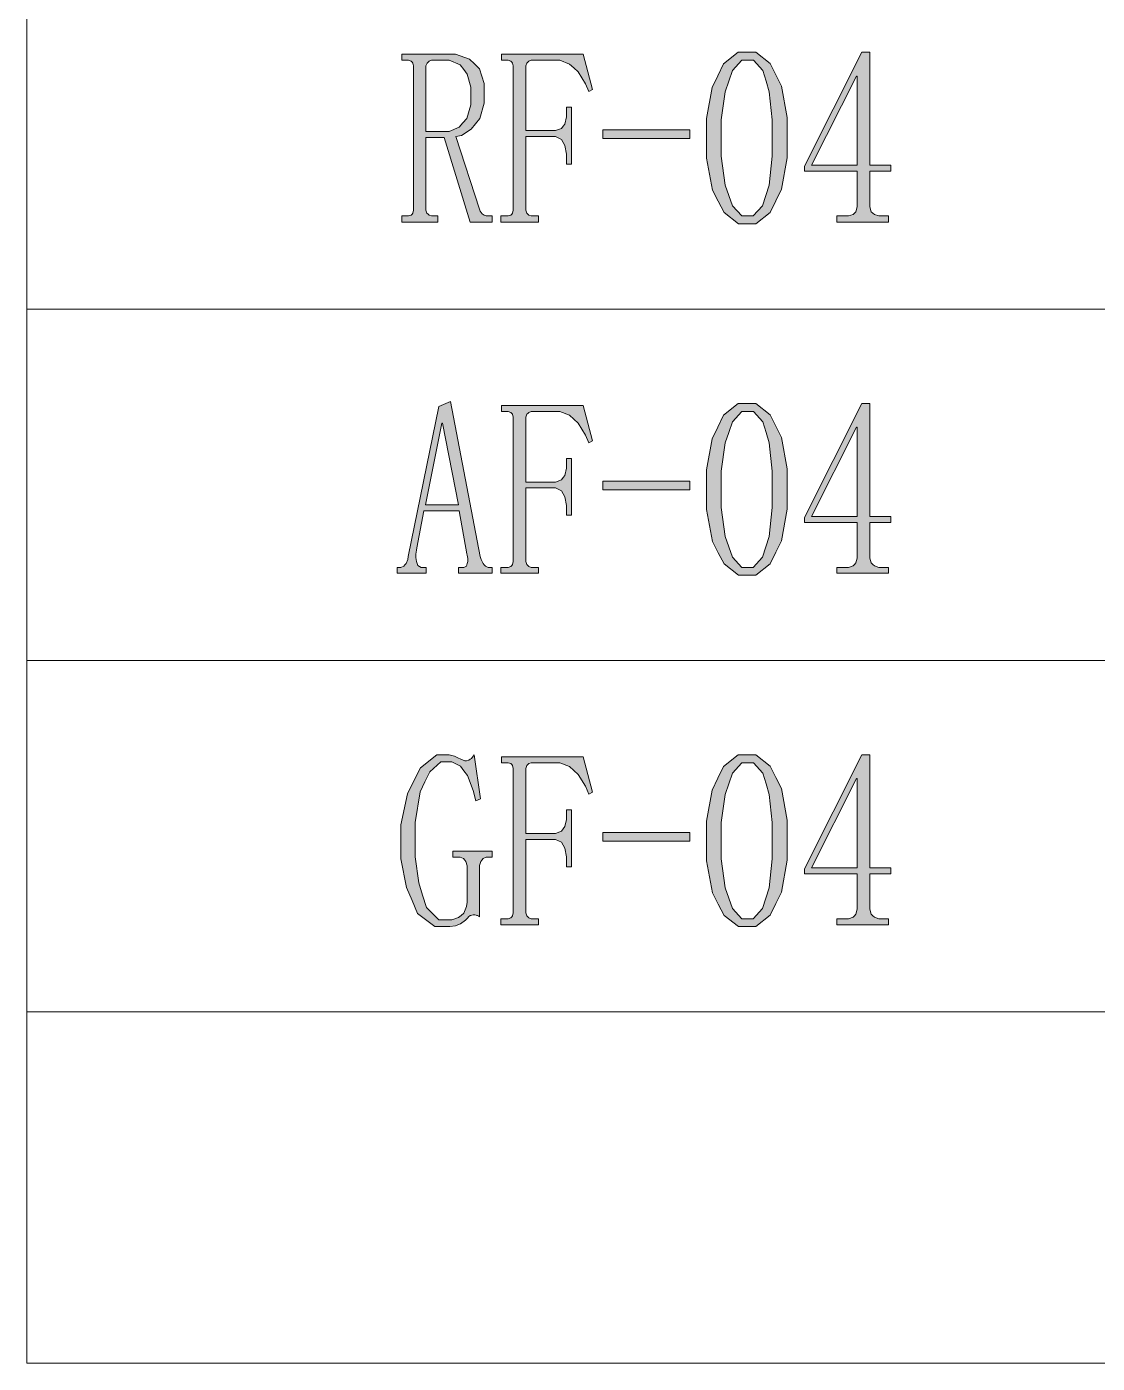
# Model space of a CAD drawing. Header units: millimetres. Extents: x 0 to 586, y 0 to 414.
# Drawn here: x 419.1 to 446.14, y 306.87 to 340.63 of the extents above; entities that cross this region are included whole.
import ezdxf

# ---------------------------------------------------------------- set-up
doc = ezdxf.new("R2010")
doc.units = ezdxf.units.MM

msp = doc.modelspace()

# ---------------------------------------------------------------- hatches: boundary and pattern name
h = msp.add_hatch(color=0)
h.paths.add_polyline_path([(430.653472, 338.948889), (430.653472, 338.701944), (430.544111, 338.317417), (430.43475, 338.179833), (430.325389, 338.045778), (430.078444, 337.8835), (429.937333, 337.858806), (430.533528, 336.024361), (430.554694, 335.974972), (430.600556, 335.904417), (430.62525, 335.886778), (430.649944, 335.869139), (430.702861, 335.8515), (430.734611, 335.8515), (430.851028, 335.8515), (430.851028, 335.699806), (430.297167, 335.699806), (429.641, 337.834111), (429.182389, 337.834111), (429.182389, 336.049056), (429.182389, 335.999667), (429.207083, 335.925583), (429.235306, 335.900889), (429.26, 335.876194), (429.3235, 335.8515), (429.362306, 335.8515), (429.48225, 335.8515), (429.48225, 335.699806), (428.572083, 335.699806), (428.572083, 335.8515), (428.6885, 335.8515), (428.737889, 335.8515), (428.808444, 335.876194), (428.829611, 335.900889), (428.84725, 335.925583), (428.868417, 335.999667), (428.868417, 336.049056), (428.868417, 339.590944), (428.868417, 339.640333), (428.84725, 339.714417), (428.829611, 339.739111), (428.808444, 339.763806), (428.737889, 339.7885), (428.6885, 339.7885), (428.572083, 339.7885), (428.572083, 339.940194), (429.700972, 339.940194), (429.930278, 339.940194), (430.283056, 339.816722), (430.406528, 339.69325), (430.53, 339.569778), (430.653472, 339.195833)])
h.paths.add_polyline_path([(429.182389, 337.982278), (429.619833, 337.982278), (429.771528, 337.982278), (430.018472, 338.095167), (430.11725, 338.208056), (430.216028, 338.317417), (430.314806, 338.663139), (430.314806, 338.8995), (430.314806, 339.107639), (430.226611, 339.435722), (430.138417, 339.555667), (430.046694, 339.672083), (429.771528, 339.7885), (429.581028, 339.7885), (429.362306, 339.7885), (429.3235, 339.7885), (429.26, 339.763806), (429.235306, 339.739111), (429.210611, 339.714417), (429.182389, 339.640333), (429.182389, 339.590944)])
h = msp.add_hatch(color=0)
h.dxf.hatch_style = 2
h.paths.add_polyline_path([(432.02225, 335.8515), (432.02225, 335.699806), (431.06975, 335.699806), (431.06975, 335.8515), (431.210861, 335.8515), (431.26025, 335.8515), (431.327278, 335.876194), (431.348444, 335.900889), (431.369611, 335.925583), (431.38725, 335.999667), (431.38725, 336.049056), (431.38725, 339.590944), (431.38725, 339.640333), (431.369611, 339.714417), (431.348444, 339.739111), (431.327278, 339.763806), (431.26025, 339.7885), (431.210861, 339.7885), (431.090917, 339.7885), (431.090917, 339.940194), (433.151139, 339.940194), (433.391028, 339.044139), (433.29225, 338.99475), (433.211111, 339.192306), (433.024139, 339.492167), (432.914778, 339.590944), (432.805417, 339.689722), (432.565528, 339.7885), (432.438528, 339.7885), (431.881139, 339.7885), (431.842333, 339.7885), (431.778833, 339.763806), (431.754139, 339.739111), (431.729444, 339.714417), (431.70475, 339.640333), (431.70475, 339.590944), (431.70475, 338.006972), (432.357389, 338.006972), (432.456167, 338.006972), (432.600806, 338.063417), (432.643139, 338.116333), (432.689, 338.172778), (432.734861, 338.352694), (432.734861, 338.476167), (432.734861, 338.599639), (432.854806, 338.599639), (432.854806, 337.163833), (432.734861, 337.163833), (432.734861, 337.262611), (432.734861, 337.410778), (432.689, 337.633028), (432.643139, 337.707111), (432.600806, 337.781194), (432.456167, 337.855278), (432.357389, 337.855278), (431.70475, 337.855278), (431.70475, 336.049056), (431.70475, 335.999667), (431.729444, 335.925583), (431.754139, 335.900889), (431.778833, 335.876194), (431.842333, 335.8515), (431.881139, 335.8515)])
h = msp.add_hatch(color=0)
h.paths.add_polyline_path([(437.296278, 335.650417), (437.077556, 335.650417), (436.710667, 335.936167), (436.5625, 336.221917), (436.414333, 336.504139), (436.266167, 337.312), (436.266167, 337.830583), (436.266167, 338.313889), (436.407278, 339.097056), (436.551917, 339.393389), (436.696556, 339.69325), (437.066972, 339.989583), (437.296278, 339.989583), (437.511472, 339.989583), (437.874833, 339.703833), (438.019472, 339.418083), (438.160583, 339.132333), (438.305222, 338.338583), (438.305222, 337.830583), (438.305222, 337.322583), (438.160583, 336.525306), (438.019472, 336.2325), (437.874833, 335.943222), (437.511472, 335.650417)])
h.paths.add_polyline_path([(437.296278, 339.7885), (437.155167, 339.7885), (436.922333, 339.523917), (436.830611, 339.255806), (436.735361, 338.991222), (436.640111, 338.278611), (436.640111, 337.830583), (436.640111, 337.361389), (436.735361, 336.631139), (436.830611, 336.370083), (436.922333, 336.109028), (437.155167, 335.8515), (437.296278, 335.8515), (437.444444, 335.8515), (437.677278, 336.109028), (437.761944, 336.370083), (437.846611, 336.631139), (437.92775, 337.361389), (437.92775, 337.830583), (437.92775, 338.278611), (437.850139, 338.991222), (437.772528, 339.255806), (437.691389, 339.523917), (437.455028, 339.7885)])
h = msp.add_hatch(color=0)
h.paths.add_polyline_path([(440.390139, 336.169), (440.390139, 336.084333), (440.428944, 335.960861), (440.46775, 335.925583), (440.506556, 335.886778), (440.615917, 335.8515), (440.686472, 335.8515), (440.866389, 335.8515), (440.866389, 335.699806), (439.557583, 335.699806), (439.557583, 335.8515), (439.776306, 335.8515), (439.853917, 335.8515), (439.970333, 335.886778), (440.005611, 335.925583), (440.037361, 335.960861), (440.072639, 336.084333), (440.072639, 336.169), (440.072639, 336.983917), (438.742667, 336.983917), (438.742667, 337.110917), (440.192583, 339.989583), (440.390139, 339.989583), (440.390139, 337.135611), (440.922833, 337.135611), (440.922833, 336.983917), (440.390139, 336.983917)])
h.paths.add_polyline_path([(440.055, 339.386333), (438.919056, 337.135611), (440.072639, 337.135611), (440.072639, 339.386333)])
h = msp.add_hatch(color=0)
h.dxf.hatch_style = 2
h.paths.add_polyline_path([(433.648556, 337.805889), (433.648556, 338.028139), (435.849889, 338.028139), (435.849889, 337.805889)])
h = msp.add_hatch(color=0)
h.paths.add_polyline_path([(430.018472, 328.407889), (429.125944, 328.407889), (428.949556, 327.4695), (428.938972, 327.409528), (428.928389, 327.31075), (428.928389, 327.271944), (428.928389, 327.222556), (428.9425, 327.123778), (428.960139, 327.074389), (428.97425, 327.025), (429.058917, 326.975611), (429.125944, 326.975611), (429.185917, 326.975611), (429.185917, 326.827444), (428.452139, 326.827444), (428.452139, 326.975611), (428.512111, 326.975611), (428.550917, 326.975611), (428.621472, 327.007361), (428.649694, 327.039111), (428.681444, 327.070861), (428.72025, 327.173167), (428.730833, 327.24725), (429.503417, 331.039611), (429.79975, 331.163083), (430.554694, 327.250778), (430.575861, 327.173167), (430.62525, 327.070861), (430.653472, 327.039111), (430.685222, 327.007361), (430.75225, 326.975611), (430.791056, 326.975611), (430.851028, 326.975611), (430.851028, 326.827444), (430.000833, 326.827444), (430.000833, 326.975611), (430.078444, 326.975611), (430.138417, 326.975611), (430.208972, 327.007361), (430.216028, 327.039111), (430.226611, 327.070861), (430.237194, 327.123778), (430.237194, 327.148472), (430.237194, 327.197861), (430.226611, 327.286056), (430.216028, 327.321333)])
h.paths.add_polyline_path([(429.602194, 330.619806), (429.584556, 330.619806), (429.168278, 328.559583), (430.000833, 328.559583)])
h = msp.add_hatch(color=0)
h.dxf.hatch_style = 2
h.paths.add_polyline_path([(432.02225, 326.975611), (432.02225, 326.827444), (431.06975, 326.827444), (431.06975, 326.975611), (431.210861, 326.975611), (431.26025, 326.975611), (431.327278, 327.000306), (431.348444, 327.025), (431.369611, 327.049694), (431.38725, 327.123778), (431.38725, 327.173167), (431.38725, 330.718583), (431.38725, 330.767972), (431.369611, 330.842056), (431.348444, 330.86675), (431.327278, 330.891444), (431.26025, 330.916139), (431.210861, 330.916139), (431.090917, 330.916139), (431.090917, 331.067833), (433.151139, 331.067833), (433.391028, 330.171778), (433.29225, 330.122389), (433.211111, 330.319944), (433.024139, 330.619806), (432.914778, 330.718583), (432.805417, 330.817361), (432.565528, 330.916139), (432.438528, 330.916139), (431.881139, 330.916139), (431.842333, 330.916139), (431.778833, 330.891444), (431.754139, 330.86675), (431.729444, 330.842056), (431.70475, 330.767972), (431.70475, 330.718583), (431.70475, 329.131083), (432.357389, 329.131083), (432.456167, 329.131083), (432.600806, 329.187528), (432.643139, 329.243972), (432.689, 329.300417), (432.734861, 329.480333), (432.734861, 329.603806), (432.734861, 329.727278), (432.854806, 329.727278), (432.854806, 328.291472), (432.734861, 328.291472), (432.734861, 328.39025), (432.734861, 328.538417), (432.689, 328.760667), (432.643139, 328.83475), (432.600806, 328.908833), (432.456167, 328.982917), (432.357389, 328.982917), (431.70475, 328.982917), (431.70475, 327.173167), (431.70475, 327.123778), (431.729444, 327.049694), (431.754139, 327.025), (431.778833, 327.000306), (431.842333, 326.975611), (431.881139, 326.975611)])
h = msp.add_hatch(color=0)
h.paths.add_polyline_path([(437.296278, 326.778056), (437.077556, 326.778056), (436.710667, 327.063806), (436.5625, 327.346028), (436.414333, 327.631778), (436.266167, 328.439639), (436.266167, 328.958222), (436.266167, 329.441528), (436.407278, 330.224694), (436.551917, 330.521028), (436.696556, 330.817361), (437.066972, 331.117222), (437.296278, 331.117222), (437.511472, 331.117222), (437.874833, 330.831472), (438.019472, 330.545722), (438.160583, 330.259972), (438.305222, 329.466222), (438.305222, 328.958222), (438.305222, 328.450222), (438.160583, 327.649417), (438.019472, 327.360139), (437.874833, 327.067333), (437.511472, 326.778056)])
h.paths.add_polyline_path([(437.296278, 330.916139), (437.155167, 330.916139), (436.922333, 330.651556), (436.830611, 330.383444), (436.735361, 330.118861), (436.640111, 329.40625), (436.640111, 328.958222), (436.640111, 328.489028), (436.735361, 327.758778), (436.830611, 327.497722), (436.922333, 327.236667), (437.155167, 326.975611), (437.296278, 326.975611), (437.444444, 326.975611), (437.677278, 327.236667), (437.761944, 327.497722), (437.846611, 327.758778), (437.92775, 328.489028), (437.92775, 328.958222), (437.92775, 329.40625), (437.850139, 330.118861), (437.772528, 330.383444), (437.691389, 330.651556), (437.455028, 330.916139)])
h = msp.add_hatch(color=0)
h.paths.add_polyline_path([(440.390139, 327.296639), (440.390139, 327.211972), (440.428944, 327.0885), (440.46775, 327.049694), (440.506556, 327.014417), (440.615917, 326.975611), (440.686472, 326.975611), (440.866389, 326.975611), (440.866389, 326.827444), (439.557583, 326.827444), (439.557583, 326.975611), (439.776306, 326.975611), (439.853917, 326.975611), (439.970333, 327.014417), (440.005611, 327.049694), (440.037361, 327.0885), (440.072639, 327.211972), (440.072639, 327.296639), (440.072639, 328.111556), (438.742667, 328.111556), (438.742667, 328.235028), (440.192583, 331.117222), (440.390139, 331.117222), (440.390139, 328.26325), (440.922833, 328.26325), (440.922833, 328.111556), (440.390139, 328.111556)])
h.paths.add_polyline_path([(440.055, 330.513972), (438.919056, 328.26325), (440.072639, 328.26325), (440.072639, 330.513972)])
h = msp.add_hatch(color=0)
h.dxf.hatch_style = 2
h.paths.add_polyline_path([(433.648556, 328.933528), (433.648556, 329.155778), (435.849889, 329.155778), (435.849889, 328.933528)])
h = msp.add_hatch(color=0)
h.dxf.hatch_style = 2
h.paths.add_polyline_path([(429.7045, 322.068472), (429.556333, 322.068472), (429.281167, 321.814472), (429.157694, 321.560472), (429.034222, 321.306472), (428.91075, 320.530361), (428.91075, 320.011778), (428.91075, 319.662528), (429.006, 319.006361), (429.097722, 318.695917), (429.192972, 318.385472), (429.506944, 318.075028), (429.725667, 318.075028), (429.835028, 318.075028), (430.007889, 318.131472), (430.071389, 318.187917), (430.134889, 318.244361), (430.208972, 318.410167), (430.219556, 318.523056), (430.219556, 319.362667), (430.219556, 319.43675), (430.191333, 319.549639), (430.159583, 319.584917), (430.131361, 319.623722), (430.043167, 319.659), (429.983194, 319.659), (429.86325, 319.659), (429.86325, 319.810694), (430.854556, 319.810694), (430.854556, 319.659), (430.755778, 319.659), (430.706389, 319.659), (430.62525, 319.623722), (430.597028, 319.584917), (430.565278, 319.549639), (430.537056, 319.450861), (430.537056, 319.387361), (430.537056, 318.152639), (430.515889, 318.163222), (430.480611, 318.184389), (430.4665, 318.187917), (430.452389, 318.194972), (430.417111, 318.202028), (430.395944, 318.202028), (430.378306, 318.202028), (430.3395, 318.194972), (430.318333, 318.187917), (430.297167, 318.180861), (430.258361, 318.152639), (430.237194, 318.127944), (430.18075, 318.064444), (430.05375, 317.97625), (429.99025, 317.951556), (429.92675, 317.926861), (429.782111, 317.902167), (429.7045, 317.902167), (429.404639, 317.902167), (428.967194, 318.233778), (428.829611, 318.561861), (428.692028, 318.889944), (428.550917, 319.613139), (428.550917, 320.011778), (428.550917, 320.470389), (428.716722, 321.257083), (428.879, 321.585167), (429.044806, 321.91325), (429.454028, 322.241333), (429.7045, 322.241333), (429.764472, 322.241333), (429.902056, 322.206056), (429.983194, 322.16725), (430.060806, 322.128444), (430.159583, 322.093167), (430.18075, 322.093167), (430.208972, 322.093167), (430.268944, 322.110806), (430.300694, 322.128444), (430.328917, 322.149611), (430.378306, 322.206056), (430.399472, 322.241333), (430.558222, 321.130083), (430.438278, 321.080694), (430.378306, 321.34175), (430.230139, 321.715694), (430.141944, 321.835639), (430.050222, 321.952056), (429.835028, 322.068472)])
h = msp.add_hatch(color=0)
h.dxf.hatch_style = 2
h.paths.add_polyline_path([(432.02225, 318.10325), (432.02225, 317.951556), (431.06975, 317.951556), (431.06975, 318.10325), (431.210861, 318.10325), (431.26025, 318.10325), (431.327278, 318.127944), (431.348444, 318.152639), (431.369611, 318.177333), (431.38725, 318.251417), (431.38725, 318.300806), (431.38725, 321.846222), (431.38725, 321.895611), (431.369611, 321.969694), (431.348444, 321.994389), (431.327278, 322.019083), (431.26025, 322.043778), (431.210861, 322.043778), (431.090917, 322.043778), (431.090917, 322.195472), (433.151139, 322.195472), (433.391028, 321.299417), (433.29225, 321.250028), (433.211111, 321.447583), (433.024139, 321.743917), (432.914778, 321.846222), (432.805417, 321.945), (432.565528, 322.043778), (432.438528, 322.043778), (431.881139, 322.043778), (431.842333, 322.043778), (431.778833, 322.019083), (431.754139, 321.994389), (431.729444, 321.969694), (431.70475, 321.895611), (431.70475, 321.846222), (431.70475, 320.258722), (432.357389, 320.258722), (432.456167, 320.258722), (432.600806, 320.315167), (432.643139, 320.371611), (432.689, 320.428056), (432.734861, 320.607972), (432.734861, 320.731444), (432.734861, 320.854917), (432.854806, 320.854917), (432.854806, 319.415583), (432.734861, 319.415583), (432.734861, 319.514361), (432.734861, 319.662528), (432.689, 319.884778), (432.643139, 319.958861), (432.600806, 320.032944), (432.456167, 320.107028), (432.357389, 320.107028), (431.70475, 320.107028), (431.70475, 318.300806), (431.70475, 318.251417), (431.729444, 318.177333), (431.754139, 318.152639), (431.778833, 318.127944), (431.842333, 318.10325), (431.881139, 318.10325)])
h = msp.add_hatch(color=0)
h.paths.add_polyline_path([(437.296278, 317.902167), (437.077556, 317.902167), (436.710667, 318.187917), (436.5625, 318.473667), (436.414333, 318.759417), (436.266167, 319.56375), (436.266167, 320.085861), (436.266167, 320.569167), (436.407278, 321.348806), (436.551917, 321.648667), (436.696556, 321.945), (437.066972, 322.241333), (437.296278, 322.241333), (437.511472, 322.241333), (437.874833, 321.959111), (438.019472, 321.673361), (438.160583, 321.387611), (438.305222, 320.593861), (438.305222, 320.085861), (438.305222, 319.577861), (438.160583, 318.777056), (438.019472, 318.487778), (437.874833, 318.194972), (437.511472, 317.902167)])
h.paths.add_polyline_path([(437.296278, 322.043778), (437.155167, 322.043778), (436.922333, 321.775667), (436.830611, 321.511083), (436.735361, 321.242972), (436.640111, 320.530361), (436.640111, 320.085861), (436.640111, 319.613139), (436.735361, 318.882889), (436.830611, 318.625361), (436.922333, 318.364306), (437.155167, 318.10325), (437.296278, 318.10325), (437.444444, 318.10325), (437.677278, 318.364306), (437.761944, 318.625361), (437.846611, 318.882889), (437.92775, 319.613139), (437.92775, 320.085861), (437.92775, 320.530361), (437.850139, 321.242972), (437.772528, 321.511083), (437.691389, 321.775667), (437.455028, 322.043778)])
h = msp.add_hatch(color=0)
h.paths.add_polyline_path([(440.390139, 318.424278), (440.390139, 318.339611), (440.428944, 318.216139), (440.46775, 318.177333), (440.506556, 318.142056), (440.615917, 318.10325), (440.686472, 318.10325), (440.866389, 318.10325), (440.866389, 317.951556), (439.557583, 317.951556), (439.557583, 318.10325), (439.776306, 318.10325), (439.853917, 318.10325), (439.970333, 318.142056), (440.005611, 318.177333), (440.037361, 318.216139), (440.072639, 318.339611), (440.072639, 318.424278), (440.072639, 319.239194), (438.742667, 319.239194), (438.742667, 319.362667), (440.192583, 322.241333), (440.390139, 322.241333), (440.390139, 319.390889), (440.922833, 319.390889), (440.922833, 319.239194), (440.390139, 319.239194)])
h.paths.add_polyline_path([(440.055, 321.641611), (438.919056, 319.390889), (440.072639, 319.390889), (440.072639, 321.641611)])
h = msp.add_hatch(color=0)
h.dxf.hatch_style = 2
h.paths.add_polyline_path([(433.648556, 320.061167), (433.648556, 320.283417), (435.849889, 320.283417), (435.849889, 320.061167)])

# ---------------------------------------------------------------- linework, layer by layer
at = {"color": 0, "lineweight": 0}
for points in [[(419.1, 368.987917), (419.1, 306.874333)], [(419.1, 333.494944), (524.164278, 333.494944)], [(419.1, 324.622583), (524.164278, 324.622583)], [(419.1, 315.746694), (524.164278, 315.746694)], [(419.1, 306.874333), (524.164278, 306.874333)]]:
    msp.add_lwpolyline(points, dxfattribs=at)
for points in [[(430.653472, 338.948889), (430.653472, 338.701944), (430.544111, 338.317417), (430.43475, 338.179833), (430.325389, 338.045778), (430.078444, 337.8835), (429.937333, 337.858806), (430.533528, 336.024361), (430.554694, 335.974972), (430.600556, 335.904417), (430.62525, 335.886778), (430.649944, 335.869139), (430.702861, 335.8515), (430.734611, 335.8515), (430.851028, 335.8515), (430.851028, 335.699806), (430.297167, 335.699806), (429.641, 337.834111), (429.182389, 337.834111), (429.182389, 336.049056), (429.182389, 335.999667), (429.207083, 335.925583), (429.235306, 335.900889), (429.26, 335.876194), (429.3235, 335.8515), (429.362306, 335.8515), (429.48225, 335.8515), (429.48225, 335.699806), (428.572083, 335.699806), (428.572083, 335.8515), (428.6885, 335.8515), (428.737889, 335.8515), (428.808444, 335.876194), (428.829611, 335.900889), (428.84725, 335.925583), (428.868417, 335.999667), (428.868417, 336.049056), (428.868417, 339.590944), (428.868417, 339.640333), (428.84725, 339.714417), (428.829611, 339.739111), (428.808444, 339.763806), (428.737889, 339.7885), (428.6885, 339.7885), (428.572083, 339.7885), (428.572083, 339.940194), (429.700972, 339.940194), (429.930278, 339.940194), (430.283056, 339.816722), (430.406528, 339.69325), (430.53, 339.569778), (430.653472, 339.195833)], [(432.02225, 335.8515), (432.02225, 335.699806), (431.06975, 335.699806), (431.06975, 335.8515), (431.210861, 335.8515), (431.26025, 335.8515), (431.327278, 335.876194), (431.348444, 335.900889), (431.369611, 335.925583), (431.38725, 335.999667), (431.38725, 336.049056), (431.38725, 339.590944), (431.38725, 339.640333), (431.369611, 339.714417), (431.348444, 339.739111), (431.327278, 339.763806), (431.26025, 339.7885), (431.210861, 339.7885), (431.090917, 339.7885), (431.090917, 339.940194), (433.151139, 339.940194), (433.391028, 339.044139), (433.29225, 338.99475), (433.211111, 339.192306), (433.024139, 339.492167), (432.914778, 339.590944), (432.805417, 339.689722), (432.565528, 339.7885), (432.438528, 339.7885), (431.881139, 339.7885), (431.842333, 339.7885), (431.778833, 339.763806), (431.754139, 339.739111), (431.729444, 339.714417), (431.70475, 339.640333), (431.70475, 339.590944), (431.70475, 338.006972), (432.357389, 338.006972), (432.456167, 338.006972), (432.600806, 338.063417), (432.643139, 338.116333), (432.689, 338.172778), (432.734861, 338.352694), (432.734861, 338.476167), (432.734861, 338.599639), (432.854806, 338.599639), (432.854806, 337.163833), (432.734861, 337.163833), (432.734861, 337.262611), (432.734861, 337.410778), (432.689, 337.633028), (432.643139, 337.707111), (432.600806, 337.781194), (432.456167, 337.855278), (432.357389, 337.855278), (431.70475, 337.855278), (431.70475, 336.049056), (431.70475, 335.999667), (431.729444, 335.925583), (431.754139, 335.900889), (431.778833, 335.876194), (431.842333, 335.8515), (431.881139, 335.8515)], [(437.296278, 335.650417), (437.077556, 335.650417), (436.710667, 335.936167), (436.5625, 336.221917), (436.414333, 336.504139), (436.266167, 337.312), (436.266167, 337.830583), (436.266167, 338.313889), (436.407278, 339.097056), (436.551917, 339.393389), (436.696556, 339.69325), (437.066972, 339.989583), (437.296278, 339.989583), (437.511472, 339.989583), (437.874833, 339.703833), (438.019472, 339.418083), (438.160583, 339.132333), (438.305222, 338.338583), (438.305222, 337.830583), (438.305222, 337.322583), (438.160583, 336.525306), (438.019472, 336.2325), (437.874833, 335.943222), (437.511472, 335.650417)], [(440.390139, 336.169), (440.390139, 336.084333), (440.428944, 335.960861), (440.46775, 335.925583), (440.506556, 335.886778), (440.615917, 335.8515), (440.686472, 335.8515), (440.866389, 335.8515), (440.866389, 335.699806), (439.557583, 335.699806), (439.557583, 335.8515), (439.776306, 335.8515), (439.853917, 335.8515), (439.970333, 335.886778), (440.005611, 335.925583), (440.037361, 335.960861), (440.072639, 336.084333), (440.072639, 336.169), (440.072639, 336.983917), (438.742667, 336.983917), (438.742667, 337.110917), (440.192583, 339.989583), (440.390139, 339.989583), (440.390139, 337.135611), (440.922833, 337.135611), (440.922833, 336.983917), (440.390139, 336.983917)], [(429.182389, 337.982278), (429.619833, 337.982278), (429.771528, 337.982278), (430.018472, 338.095167), (430.11725, 338.208056), (430.216028, 338.317417), (430.314806, 338.663139), (430.314806, 338.8995), (430.314806, 339.107639), (430.226611, 339.435722), (430.138417, 339.555667), (430.046694, 339.672083), (429.771528, 339.7885), (429.581028, 339.7885), (429.362306, 339.7885), (429.3235, 339.7885), (429.26, 339.763806), (429.235306, 339.739111), (429.210611, 339.714417), (429.182389, 339.640333), (429.182389, 339.590944)], [(437.296278, 339.7885), (437.155167, 339.7885), (436.922333, 339.523917), (436.830611, 339.255806), (436.735361, 338.991222), (436.640111, 338.278611), (436.640111, 337.830583), (436.640111, 337.361389), (436.735361, 336.631139), (436.830611, 336.370083), (436.922333, 336.109028), (437.155167, 335.8515), (437.296278, 335.8515), (437.444444, 335.8515), (437.677278, 336.109028), (437.761944, 336.370083), (437.846611, 336.631139), (437.92775, 337.361389), (437.92775, 337.830583), (437.92775, 338.278611), (437.850139, 338.991222), (437.772528, 339.255806), (437.691389, 339.523917), (437.455028, 339.7885)], [(440.055, 339.386333), (438.919056, 337.135611), (440.072639, 337.135611), (440.072639, 339.386333)], [(433.648556, 337.805889), (433.648556, 338.028139), (435.849889, 338.028139), (435.849889, 337.805889)], [(430.018472, 328.407889), (429.125944, 328.407889), (428.949556, 327.4695), (428.938972, 327.409528), (428.928389, 327.31075), (428.928389, 327.271944), (428.928389, 327.222556), (428.9425, 327.123778), (428.960139, 327.074389), (428.97425, 327.025), (429.058917, 326.975611), (429.125944, 326.975611), (429.185917, 326.975611), (429.185917, 326.827444), (428.452139, 326.827444), (428.452139, 326.975611), (428.512111, 326.975611), (428.550917, 326.975611), (428.621472, 327.007361), (428.649694, 327.039111), (428.681444, 327.070861), (428.72025, 327.173167), (428.730833, 327.24725), (429.503417, 331.039611), (429.79975, 331.163083), (430.554694, 327.250778), (430.575861, 327.173167), (430.62525, 327.070861), (430.653472, 327.039111), (430.685222, 327.007361), (430.75225, 326.975611), (430.791056, 326.975611), (430.851028, 326.975611), (430.851028, 326.827444), (430.000833, 326.827444), (430.000833, 326.975611), (430.078444, 326.975611), (430.138417, 326.975611), (430.208972, 327.007361), (430.216028, 327.039111), (430.226611, 327.070861), (430.237194, 327.123778), (430.237194, 327.148472), (430.237194, 327.197861), (430.226611, 327.286056), (430.216028, 327.321333)], [(432.02225, 326.975611), (432.02225, 326.827444), (431.06975, 326.827444), (431.06975, 326.975611), (431.210861, 326.975611), (431.26025, 326.975611), (431.327278, 327.000306), (431.348444, 327.025), (431.369611, 327.049694), (431.38725, 327.123778), (431.38725, 327.173167), (431.38725, 330.718583), (431.38725, 330.767972), (431.369611, 330.842056), (431.348444, 330.86675), (431.327278, 330.891444), (431.26025, 330.916139), (431.210861, 330.916139), (431.090917, 330.916139), (431.090917, 331.067833), (433.151139, 331.067833), (433.391028, 330.171778), (433.29225, 330.122389), (433.211111, 330.319944), (433.024139, 330.619806), (432.914778, 330.718583), (432.805417, 330.817361), (432.565528, 330.916139), (432.438528, 330.916139), (431.881139, 330.916139), (431.842333, 330.916139), (431.778833, 330.891444), (431.754139, 330.86675), (431.729444, 330.842056), (431.70475, 330.767972), (431.70475, 330.718583), (431.70475, 329.131083), (432.357389, 329.131083), (432.456167, 329.131083), (432.600806, 329.187528), (432.643139, 329.243972), (432.689, 329.300417), (432.734861, 329.480333), (432.734861, 329.603806), (432.734861, 329.727278), (432.854806, 329.727278), (432.854806, 328.291472), (432.734861, 328.291472), (432.734861, 328.39025), (432.734861, 328.538417), (432.689, 328.760667), (432.643139, 328.83475), (432.600806, 328.908833), (432.456167, 328.982917), (432.357389, 328.982917), (431.70475, 328.982917), (431.70475, 327.173167), (431.70475, 327.123778), (431.729444, 327.049694), (431.754139, 327.025), (431.778833, 327.000306), (431.842333, 326.975611), (431.881139, 326.975611)], [(437.296278, 326.778056), (437.077556, 326.778056), (436.710667, 327.063806), (436.5625, 327.346028), (436.414333, 327.631778), (436.266167, 328.439639), (436.266167, 328.958222), (436.266167, 329.441528), (436.407278, 330.224694), (436.551917, 330.521028), (436.696556, 330.817361), (437.066972, 331.117222), (437.296278, 331.117222), (437.511472, 331.117222), (437.874833, 330.831472), (438.019472, 330.545722), (438.160583, 330.259972), (438.305222, 329.466222), (438.305222, 328.958222), (438.305222, 328.450222), (438.160583, 327.649417), (438.019472, 327.360139), (437.874833, 327.067333), (437.511472, 326.778056)], [(437.296278, 330.916139), (437.155167, 330.916139), (436.922333, 330.651556), (436.830611, 330.383444), (436.735361, 330.118861), (436.640111, 329.40625), (436.640111, 328.958222), (436.640111, 328.489028), (436.735361, 327.758778), (436.830611, 327.497722), (436.922333, 327.236667), (437.155167, 326.975611), (437.296278, 326.975611), (437.444444, 326.975611), (437.677278, 327.236667), (437.761944, 327.497722), (437.846611, 327.758778), (437.92775, 328.489028), (437.92775, 328.958222), (437.92775, 329.40625), (437.850139, 330.118861), (437.772528, 330.383444), (437.691389, 330.651556), (437.455028, 330.916139)], [(440.390139, 327.296639), (440.390139, 327.211972), (440.428944, 327.0885), (440.46775, 327.049694), (440.506556, 327.014417), (440.615917, 326.975611), (440.686472, 326.975611), (440.866389, 326.975611), (440.866389, 326.827444), (439.557583, 326.827444), (439.557583, 326.975611), (439.776306, 326.975611), (439.853917, 326.975611), (439.970333, 327.014417), (440.005611, 327.049694), (440.037361, 327.0885), (440.072639, 327.211972), (440.072639, 327.296639), (440.072639, 328.111556), (438.742667, 328.111556), (438.742667, 328.235028), (440.192583, 331.117222), (440.390139, 331.117222), (440.390139, 328.26325), (440.922833, 328.26325), (440.922833, 328.111556), (440.390139, 328.111556)], [(429.602194, 330.619806), (429.584556, 330.619806), (429.168278, 328.559583), (430.000833, 328.559583)], [(440.055, 330.513972), (438.919056, 328.26325), (440.072639, 328.26325), (440.072639, 330.513972)], [(433.648556, 328.933528), (433.648556, 329.155778), (435.849889, 329.155778), (435.849889, 328.933528)], [(429.7045, 322.068472), (429.556333, 322.068472), (429.281167, 321.814472), (429.157694, 321.560472), (429.034222, 321.306472), (428.91075, 320.530361), (428.91075, 320.011778), (428.91075, 319.662528), (429.006, 319.006361), (429.097722, 318.695917), (429.192972, 318.385472), (429.506944, 318.075028), (429.725667, 318.075028), (429.835028, 318.075028), (430.007889, 318.131472), (430.071389, 318.187917), (430.134889, 318.244361), (430.208972, 318.410167), (430.219556, 318.523056), (430.219556, 319.362667), (430.219556, 319.43675), (430.191333, 319.549639), (430.159583, 319.584917), (430.131361, 319.623722), (430.043167, 319.659), (429.983194, 319.659), (429.86325, 319.659), (429.86325, 319.810694), (430.854556, 319.810694), (430.854556, 319.659), (430.755778, 319.659), (430.706389, 319.659), (430.62525, 319.623722), (430.597028, 319.584917), (430.565278, 319.549639), (430.537056, 319.450861), (430.537056, 319.387361), (430.537056, 318.152639), (430.515889, 318.163222), (430.480611, 318.184389), (430.4665, 318.187917), (430.452389, 318.194972), (430.417111, 318.202028), (430.395944, 318.202028), (430.378306, 318.202028), (430.3395, 318.194972), (430.318333, 318.187917), (430.297167, 318.180861), (430.258361, 318.152639), (430.237194, 318.127944), (430.18075, 318.064444), (430.05375, 317.97625), (429.99025, 317.951556), (429.92675, 317.926861), (429.782111, 317.902167), (429.7045, 317.902167), (429.404639, 317.902167), (428.967194, 318.233778), (428.829611, 318.561861), (428.692028, 318.889944), (428.550917, 319.613139), (428.550917, 320.011778), (428.550917, 320.470389), (428.716722, 321.257083), (428.879, 321.585167), (429.044806, 321.91325), (429.454028, 322.241333), (429.7045, 322.241333), (429.764472, 322.241333), (429.902056, 322.206056), (429.983194, 322.16725), (430.060806, 322.128444), (430.159583, 322.093167), (430.18075, 322.093167), (430.208972, 322.093167), (430.268944, 322.110806), (430.300694, 322.128444), (430.328917, 322.149611), (430.378306, 322.206056), (430.399472, 322.241333), (430.558222, 321.130083), (430.438278, 321.080694), (430.378306, 321.34175), (430.230139, 321.715694), (430.141944, 321.835639), (430.050222, 321.952056), (429.835028, 322.068472)], [(432.02225, 318.10325), (432.02225, 317.951556), (431.06975, 317.951556), (431.06975, 318.10325), (431.210861, 318.10325), (431.26025, 318.10325), (431.327278, 318.127944), (431.348444, 318.152639), (431.369611, 318.177333), (431.38725, 318.251417), (431.38725, 318.300806), (431.38725, 321.846222), (431.38725, 321.895611), (431.369611, 321.969694), (431.348444, 321.994389), (431.327278, 322.019083), (431.26025, 322.043778), (431.210861, 322.043778), (431.090917, 322.043778), (431.090917, 322.195472), (433.151139, 322.195472), (433.391028, 321.299417), (433.29225, 321.250028), (433.211111, 321.447583), (433.024139, 321.743917), (432.914778, 321.846222), (432.805417, 321.945), (432.565528, 322.043778), (432.438528, 322.043778), (431.881139, 322.043778), (431.842333, 322.043778), (431.778833, 322.019083), (431.754139, 321.994389), (431.729444, 321.969694), (431.70475, 321.895611), (431.70475, 321.846222), (431.70475, 320.258722), (432.357389, 320.258722), (432.456167, 320.258722), (432.600806, 320.315167), (432.643139, 320.371611), (432.689, 320.428056), (432.734861, 320.607972), (432.734861, 320.731444), (432.734861, 320.854917), (432.854806, 320.854917), (432.854806, 319.415583), (432.734861, 319.415583), (432.734861, 319.514361), (432.734861, 319.662528), (432.689, 319.884778), (432.643139, 319.958861), (432.600806, 320.032944), (432.456167, 320.107028), (432.357389, 320.107028), (431.70475, 320.107028), (431.70475, 318.300806), (431.70475, 318.251417), (431.729444, 318.177333), (431.754139, 318.152639), (431.778833, 318.127944), (431.842333, 318.10325), (431.881139, 318.10325)], [(437.296278, 317.902167), (437.077556, 317.902167), (436.710667, 318.187917), (436.5625, 318.473667), (436.414333, 318.759417), (436.266167, 319.56375), (436.266167, 320.085861), (436.266167, 320.569167), (436.407278, 321.348806), (436.551917, 321.648667), (436.696556, 321.945), (437.066972, 322.241333), (437.296278, 322.241333), (437.511472, 322.241333), (437.874833, 321.959111), (438.019472, 321.673361), (438.160583, 321.387611), (438.305222, 320.593861), (438.305222, 320.085861), (438.305222, 319.577861), (438.160583, 318.777056), (438.019472, 318.487778), (437.874833, 318.194972), (437.511472, 317.902167)], [(440.390139, 318.424278), (440.390139, 318.339611), (440.428944, 318.216139), (440.46775, 318.177333), (440.506556, 318.142056), (440.615917, 318.10325), (440.686472, 318.10325), (440.866389, 318.10325), (440.866389, 317.951556), (439.557583, 317.951556), (439.557583, 318.10325), (439.776306, 318.10325), (439.853917, 318.10325), (439.970333, 318.142056), (440.005611, 318.177333), (440.037361, 318.216139), (440.072639, 318.339611), (440.072639, 318.424278), (440.072639, 319.239194), (438.742667, 319.239194), (438.742667, 319.362667), (440.192583, 322.241333), (440.390139, 322.241333), (440.390139, 319.390889), (440.922833, 319.390889), (440.922833, 319.239194), (440.390139, 319.239194)], [(437.296278, 322.043778), (437.155167, 322.043778), (436.922333, 321.775667), (436.830611, 321.511083), (436.735361, 321.242972), (436.640111, 320.530361), (436.640111, 320.085861), (436.640111, 319.613139), (436.735361, 318.882889), (436.830611, 318.625361), (436.922333, 318.364306), (437.155167, 318.10325), (437.296278, 318.10325), (437.444444, 318.10325), (437.677278, 318.364306), (437.761944, 318.625361), (437.846611, 318.882889), (437.92775, 319.613139), (437.92775, 320.085861), (437.92775, 320.530361), (437.850139, 321.242972), (437.772528, 321.511083), (437.691389, 321.775667), (437.455028, 322.043778)], [(440.055, 321.641611), (438.919056, 319.390889), (440.072639, 319.390889), (440.072639, 321.641611)], [(433.648556, 320.061167), (433.648556, 320.283417), (435.849889, 320.283417), (435.849889, 320.061167)]]:
    msp.add_lwpolyline(points, close=True, dxfattribs=at)

doc.saveas('drawing.dxf')
